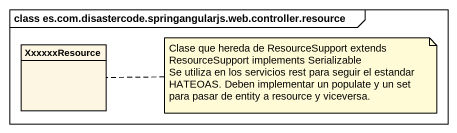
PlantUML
@startuml
mainframe class es.com.disastercode.springangularjs.web.controller.resource
hide circle
hide empty members
class XxxxxxResource
note right of XxxxxxResource
  Clase que hereda de ResourceSupport extends ResourceSupport implements Serializable
  Se utiliza en los servicios rest para seguir el estandar HATEOAS. Deben implementar un populate y un set para pasar de entity a resource y viceversa.
end note
@enduml
